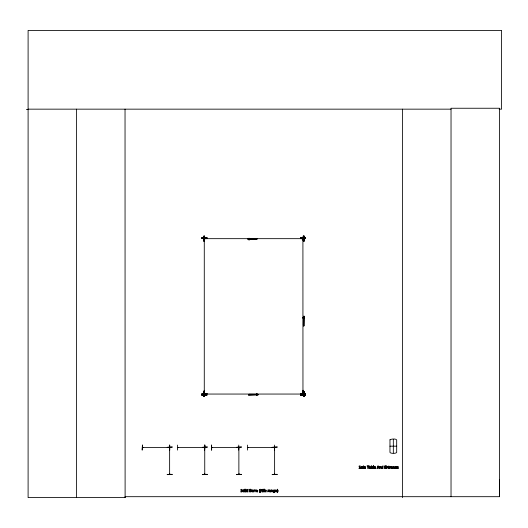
<?xml version="1.0" encoding="UTF-8"?>
<svg xmlns="http://www.w3.org/2000/svg" width="528" height="528" viewBox="0 0 528 528"><rect width="100%" height="100%" fill="white"/><g stroke="black" fill="none" stroke-linecap="round" stroke-linejoin="round"><path stroke-width="0.79" d="M499.132 109.157L501.6 109.157L501.6 30.4L28.103 30.4L28.103 497.6L125.11 497.6L125.044 496.69L499.495 496.69L499.567 479.794M249.13 394.68L249.13 394.238L257.519 394.297L257.519 394.739L248.497 394.904M302.676 317.896L302.676 317.381M302.742 317.929L302.749 317.341M303.098 317.915L303.098 317.361M303.336 317.889L303.336 317.394M304.102 317.849L304.102 317.295M304.451 317.869L304.451 317.282M304.517 317.83L304.524 317.315M204.25 393.083C205.168 393.452 203.808 386.093 204.277 393.743M204.508 393.076L204.455 393.736M302.96 393.743L303.131 390.232L302.94 393.314M303.191 393.076L303.138 393.736M204.25 390.892L204.481 390.885M302.933 390.892L303.158 390.885M204.224 238.682L204.277 238.352M302.96 238.352L302.966 240.121L303.138 238.346M204.25 238.682L204.93 238.722M204.23 239.791L204.263 239.903M169.627 473.794L169.805 474.355M239.078 447.883L239.078 447.348M274.85 447.79L274.619 447.388L274.626 447.843M169.633 474.355L169.627 473.847L169.831 474.25M204.943 474.25L204.739 473.794L204.745 474.355M303.989 316.265L303.765 316.813M242.392 491.509C238.92 488.347 244.49 490.281 241.204 489.304A0.851 0.851 0 0 0 240.808 489.581C240.458 491.377 243.949 491.185 240.643 491.806L241.745 491.997L242.392 491.509A0.799 0.799 0 0 0 242.425 490.974M360.631 468.131C357.159 464.963 362.729 466.904 359.443 465.927A0.851 0.851 0 0 0 359.047 466.204C358.697 467.999 362.188 467.801 358.882 468.422L359.984 468.613L360.631 468.131A0.799 0.799 0 0 0 360.664 467.597M204.455 239.95L204.455 238.511M301.633 238.471L303.191 238.709L302.914 238.471L302.96 393.413L302.96 390.568M256.813 238.96L257.36 238.742M274.824 474.342L274.619 473.794M143.022 447.678L142.494 447.467L142.969 447.678M169.026 447.737L169.481 447.506L142.514 447.506M178.134 447.678L177.573 447.678M204.593 447.678L204.032 447.506L204.593 447.506M238.722 447.678L238.161 447.506L238.722 447.506M248.008 447.678L247.447 447.678M274.468 447.678L273.959 447.685M177.573 447.506L204.541 447.506L204.138 447.711M204.527 447.698L204.085 447.685M212.197 447.487L211.708 447.506L238.669 447.506L238.267 447.711M247.447 447.506L274.468 447.506M169.805 474.302L169.858 473.9M239.052 474.302L239.072 473.807M204.745 447.335L204.692 447.797M274.619 447.335L274.619 474.355M204.508 238.676L204.923 238.445M204.541 393.875L206.593 394.046L204.547 394.053M206.349 238.689L204.739 238.669M301.64 394.079L301.25 393.881L303.303 394.053M395.835 466.554L395.168 467.128L395.248 468.224A0.772 0.772 0 0 0 395.657 468.567C398.303 468.857 393.136 467.379 396.62 466.693L395.835 466.554A1.096 1.096 0 0 1 396.35 466.58M168.947 447.473L169.409 447.487M177.679 447.454L178.081 447.454M238.616 447.704L238.214 447.685M247.553 447.454L247.955 447.454M302.92 394.079L303.296 393.875M201.841 393.908L206.89 393.71M201.841 394.06L206.89 393.855M201.848 394.277L206.89 394.073M201.848 395.446L206.89 395.241M300.524 393.908L305.573 393.637L305.573 395.386L300.524 395.591L300.524 393.835M300.524 394.06L305.573 393.855M300.524 394.277L305.573 394.073M300.524 395.446L305.573 395.241M201.841 237.587L206.89 237.488M201.841 238.174L206.89 238.075M201.841 238.286L206.89 238.187M300.524 237.587L305.567 237.488M300.524 238.174L305.567 238.075M300.524 238.286L305.573 238.187M142.448 445.071L142.197 450.12L142.435 445.071M169.745 445.064L169.752 450.113M177.56 445.071L177.553 450.113M211.411 445.071L211.464 450.12M247.434 445.071L247.427 450.113M274.454 445.071L274.494 450.113M212.216 447.678L211.708 447.678M238.742 450.113L238.775 445.071M239.078 473.9L238.874 474.302L238.874 447.388L238.88 447.843M172.24 474.342L167.198 474.441M167.198 474.626L172.247 474.599M207.359 474.342L202.31 474.441M202.31 474.626L207.359 474.599M241.487 474.342L236.445 474.441M236.445 474.626L241.487 474.599M277.233 474.342L272.184 474.441M272.184 474.626L277.233 474.599M26.4 109.481L28.103 109.474M303.244 236.062L304.267 236.056L304.385 241.105L303.356 241.105L303.244 236.062L303.402 241.105M204.732 238.498L206.395 238.491M301.442 238.498L303.105 238.498L303.138 239.95M301.442 238.676L303.112 238.669L204.706 238.669M203.577 241.105L204.6 241.105L204.481 236.062L203.458 236.062L203.663 241.105M204.481 391.439L203.458 391.439L203.577 396.488L204.6 396.488L204.442 391.439M204.732 393.875L206.395 393.875M204.739 394.053L206.402 394.046M301.442 393.881L303.105 393.875M301.442 394.053L303.112 394.053L204.706 394.053M303.356 396.488L304.385 396.482L304.267 391.439L303.244 391.439L303.402 396.488M28.103 109.157L451.031 109.157M389.961 446.18L396.686 446.18M248.728 238.28L249.322 238.28M248.747 238.63L249.295 238.63M248.813 239.633L249.368 239.633M248.794 239.983L249.381 239.983M256.476 393.657L257.07 393.664M256.496 394.007L257.044 394.013M256.562 395.01L257.116 395.017M256.542 395.36L257.129 395.366M301.64 238.729L301.25 238.498L303.296 238.498M243.738 489.925L243.355 489.925A0.799 0.799 0 0 0 242.9 490.182L242.788 491.581L243.738 491.997A0.792 0.792 0 0 0 244.193 491.74L244.193 490.182M303.798 325.34L303.323 325.281L303.382 316.892L303.824 316.892L303.989 325.908M247.718 238.742L248.266 238.96M258.146 394.904L257.591 394.68M204.732 447.83L204.745 447.388L204.745 474.302M304.181 236.056L304.3 241.105M303.494 236.056L303.613 241.105M303.369 236.062L303.488 241.105M304.181 391.439L304.3 396.482M303.494 391.439L303.613 396.488M303.369 391.439L303.488 396.488M204.356 236.062L204.56 241.105M204.23 236.062L204.343 241.105M204.356 391.439L204.475 396.488M204.23 391.439L204.343 396.488M203.544 391.439L203.663 396.488M274.619 473.847L274.619 474.302M211.622 445.071L211.649 450.113M204.646 445.071L204.646 450.113M169.534 445.071L169.567 450.113M302.96 238.517L302.96 239.956M204.283 239.956L204.277 238.517L204.277 393.413L204.277 390.568M303.131 390.555L303.138 393.406M204.455 390.555L204.455 393.406M499.495 496.69L499.495 108.247L451.031 108.247L451.031 496.69M402.56 109.157L402.56 497.6M393.327 439.454L393.327 452.912M169.633 447.388L169.633 474.302M125.037 109.157L125.11 497.6M76.573 109.157L76.573 497.6M243.639 489.925A0.799 0.799 0 0 1 244.101 490.189M248.345 238.907L248.338 239.349L256.727 239.408L256.733 238.966L248.345 238.907M259.228 490.67L259.604 492.32L260.297 492.697L259.677 491.746A2.244 2.244 0 0 1 259.532 490.941L259.677 490.123A2.376 2.376 0 0 1 260.02 489.496L260.297 489.179L259.604 489.562L259.228 490.67M278.124 490.941L277.457 492.697C277.662 492.571 277.649 489.298 277.457 489.179L278.124 490.941M372.596 467.577C371.672 470.045 371.567 465.148 372.596 467.577M274.738 491.733L274.395 492.584L273.253 492.631C276.494 491.733 271.075 492.109 273.742 489.925A0.898 0.898 0 0 1 274.402 490.05L274.738 489.964L274.738 491.733M262.878 489.727L262.865 491.964L263.201 491.964L263.201 490.241L263.749 489.964C262.885 489.997 264.363 488.374 262.878 489.727M363 466.349L362.993 468.58L363.33 468.58L363.33 466.864L363.878 466.58C363.013 466.62 364.492 464.996 363 466.349M372.94 467.551L372.438 468.567L371.263 468.58L371.263 465.795L371.6 465.795C370.841 467.392 373.217 465.835 372.94 467.551M246.338 490.73L246.635 491.865L248.002 491.964L248.002 489.179L247.665 490.043A0.911 0.911 0 0 0 246.998 489.925A0.785 0.785 0 0 0 246.576 490.189L246.338 490.73M251.671 490.743C250.985 492.763 254.727 491.449 252.655 491.713C250.661 491.132 255.13 490.479 252.384 489.925A0.825 0.825 0 0 0 251.909 490.195L251.671 490.743M264.713 490.743C264.026 492.763 267.769 491.449 265.703 491.713C263.703 491.132 268.171 490.479 265.426 489.925A0.825 0.825 0 0 0 264.957 490.195L264.713 490.743M275.108 490.743C274.415 492.763 278.164 491.449 276.091 491.713C274.098 491.132 278.566 490.479 275.821 489.925A0.825 0.825 0 0 0 275.345 490.195L275.108 490.743M364.003 467.366C363.31 469.385 367.059 468.072 364.987 468.336C362.993 467.755 367.462 467.102 364.716 466.547A0.825 0.825 0 0 0 364.241 466.818L364.003 467.366M374.009 467.366C373.322 469.385 377.058 468.072 374.992 468.336C372.999 467.755 377.467 467.102 374.722 466.547A0.825 0.825 0 0 0 374.246 466.818L374.009 467.366M381.328 467.353L381.625 468.488L382.985 468.58L382.985 465.795L382.648 466.666A0.911 0.911 0 0 0 381.988 466.547A0.785 0.785 0 0 0 381.566 466.805L381.328 467.353M396.805 467.366C396.119 469.385 399.861 468.072 397.795 468.336C395.802 467.755 400.27 467.102 397.518 466.547A0.825 0.825 0 0 0 397.049 466.818L396.805 467.366M251.097 491.159L250.015 491.66L250.015 490.677L251.097 491.159M251.467 491.146L251.031 491.845L249.658 491.964L249.658 489.298C251.882 488.763 250.793 490.354 251.467 491.146M243.032 490.624C243.283 493.72 244.939 489.02 243.032 490.624M246.708 490.644C246.946 493.621 248.391 488.987 246.708 490.644M381.691 467.267C381.935 470.243 383.381 465.61 381.691 467.267M269.115 491.192L269.095 491.383A0.686 0.686 0 0 0 269.194 491.746L270.686 491.964L270.56 490.156L269.254 490.004L270.349 490.644L269.115 491.192M360.914 467.808L360.895 468.006A0.686 0.686 0 0 0 361 468.369L362.485 468.58L362.36 466.778L361.053 466.627L362.149 467.267L360.914 467.808M369.224 467.808L369.204 468.006A0.686 0.686 0 0 0 369.303 468.369L370.795 468.58L370.669 466.778L369.362 466.627L370.458 467.267L369.224 467.808M391.149 467.808L391.129 468.006A0.686 0.686 0 0 0 391.235 468.369L392.72 468.58L392.601 466.778L391.294 466.627L392.383 467.267L391.149 467.808M273.445 490.624C273.715 493.456 275.114 489.034 273.445 490.624M389.981 439.817L389.961 452.417C390.37 453.697 396.277 453.697 396.686 452.417L396.686 439.943C395.98 438.478 390.984 438.913 389.981 439.817M269.465 491.225L269.973 491.693L270.349 490.915L269.465 491.225M361.264 467.848L361.772 468.31L362.149 467.537L361.264 467.848M369.567 467.848L370.082 468.31L370.458 467.537L369.567 467.848M391.499 467.848L392.007 468.31L392.383 467.537L391.499 467.848M250.972 489.951L250.015 490.38L250.015 489.601L250.972 489.951M252.047 490.519C253.315 491.74 253.084 489.37 252.047 490.519M265.089 490.519C266.356 491.74 266.125 489.37 265.089 490.519M275.484 490.519C276.751 491.74 276.52 489.37 275.484 490.519M364.379 467.135C365.647 468.362 365.416 465.993 364.379 467.135M374.385 467.135C375.652 468.362 375.421 465.993 374.385 467.135M397.181 467.135C398.449 468.362 398.218 465.993 397.181 467.135M377.54 467.841L376.946 468.58L377.843 465.92L378.279 465.92L379.177 468.58L378.563 467.841L377.54 467.841M378.055 466.277L377.639 467.537L378.464 467.537L378.055 466.277M273.973 447.487L274.415 447.506L274.012 447.454M256.601 490.103L255.044 489.964L255.044 491.964L255.842 490.228L256.516 491.964C255.598 489.839 258.278 489.74 257.314 491.964L257.651 491.964L257.605 490.307L256.601 490.103M254.179 490.439L253.724 491.964L253.724 489.964L254.78 489.971L254.179 490.439M261.129 490.439L260.674 491.964L260.674 489.964L261.73 489.971L261.129 490.439M268.369 490.439L267.914 491.964L267.914 489.964L268.97 489.971L268.369 490.439M390.41 467.062L389.948 468.58L389.948 466.58L391.004 466.594L390.41 467.062M271.643 490.063L271.154 489.964L271.154 491.964L271.491 490.466L272.012 490.228L272.732 491.964L272.633 490.208L271.643 490.063M379.889 466.686L379.401 466.58L379.401 468.58L379.738 467.089L380.259 466.851L380.972 468.58L380.879 466.831L379.889 466.686M387.163 466.686L386.674 466.58L386.674 468.58L387.011 467.089L387.532 466.851L388.252 468.58L388.153 466.831L387.163 466.686M393.677 466.686L393.195 466.58L393.195 468.58L393.532 467.089L394.046 466.851L394.766 468.58L394.673 466.831L393.677 466.686M389.677 468.263L389.123 468.204L389.077 466.864L389.697 466.58L388.74 466.006C388.331 466.508 388.661 469.491 389.677 468.263M206.89 393.637L201.841 393.835L201.848 395.591L206.89 395.386L206.89 393.637M206.89 237.415L201.841 237.514L201.841 238.399L206.89 238.26L206.89 237.415M305.567 237.415L300.524 237.514L300.524 238.399L305.573 238.26L305.567 237.415M204.857 445.064L204.607 450.113L204.857 445.064M172.24 447.064L167.198 447.355L172.24 447.038M207.352 447.064L202.31 447.355L207.352 447.038M241.487 447.064L236.438 447.355L241.487 447.038M277.226 447.038L272.184 447.355L277.226 447.038M257.473 238.742L247.606 238.96L257.473 238.742M303.989 316.153L303.765 326.02L303.989 316.153M258.258 394.68L248.391 394.904L258.258 394.68M373.633 465.795L373.296 465.795L373.296 468.58L373.633 468.58L373.633 465.795M369.098 465.92L366.953 465.92L367.851 466.231L367.851 468.58L368.201 468.58L368.201 466.231L369.098 465.92M386.311 465.92L384.648 465.92L384.648 468.58L386.311 468.58L384.998 468.27L384.998 467.28L386.225 467.28L384.998 466.963L384.998 466.231L386.311 465.92M245.131 489.179L244.794 489.179L244.794 491.964L245.131 491.964L245.131 489.179M264.343 489.179L264.007 489.179L264.007 491.964L264.343 491.964L264.343 489.179M245.989 489.278L245.606 489.628L245.989 489.278M262.357 489.278L261.974 489.628L262.357 489.278M245.962 489.964L245.626 489.964L245.626 491.964L245.962 491.964L245.962 489.964M262.337 489.964L262 489.964L262 491.964L262.337 491.964L262.337 489.964"/></g></svg>
